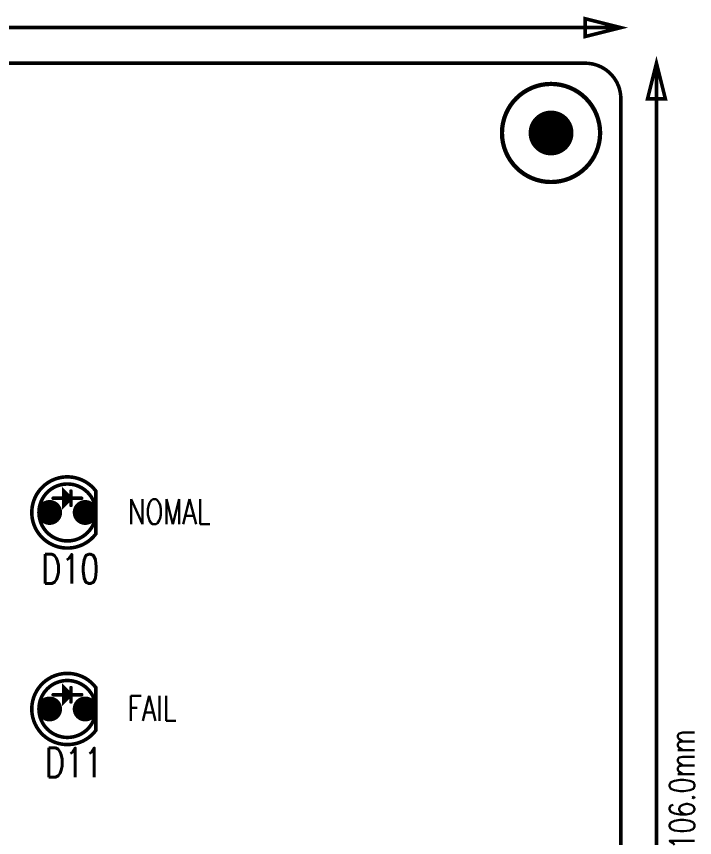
# Model space of a CAD drawing. Extents: x -1 to 307, y -1 to 111.
# Drawn here: x 258.9 to 307.3, y 50.7 to 109.3 of the extents above; entities that cross this region are included whole.
import ezdxf

# ---------------------------------------------------------------- set-up
doc = ezdxf.new("R2010")
doc.units = 0
doc.linetypes.add('TRMIDX_2048', pattern=[2, 1, 1])
doc.linetypes.add('TRMIDX_4096', pattern=[2, 1, 1])
doc.layers.get('0').update_dxf_attribs({"linetype": 'CONTINUOUS'})
for name, color, linetype in [('BOARD_OUTLINE_00', 183, 'CONTINUOUS'), ('DIMENSION1_24', 183, 'CONTINUOUS'), ('DIMENSION3_24', 183, 'CONTINUOUS'), ('DIMENSION4_24', 183, 'CONTINUOUS'), ('DIMENSION7_24', 183, 'CONTINUOUS'), ('DRIL_PLTE_THRU_01', 106, 'CONTINUOUS'), ('DRIL_PLTE_THRU_02', 16, 'CONTINUOUS'), ('DRIL_SYMBOL', 183, 'CONTINUOUS'), ('PADS_BOT', 1, 'CONTINUOUS'), ('PADS_INNER', 112, 'CONTINUOUS'), ('PADS_TOP', 112, 'CONTINUOUS'), ('PART_NAME_01', 254, 'CONTINUOUS'), ('PART_TOP_2DLINE_00', 254, 'CONTINUOUS'), ('TEXT_24', 4, 'CONTINUOUS'), ('TEXT_26', 254, 'CONTINUOUS')]:
    doc.layers.add(name, color=color, linetype=linetype)
doc.styles.add('W0$15', font='simplex', dxfattribs={"width": 0.75})
doc.styles.add('W0$199898', font='simplex', dxfattribs={"width": 0.75})
doc.styles.add('W0$254', font='simplex', dxfattribs={"width": 0.75})

# ---------------------------------------------------------------- blocks, each defined once
blk = doc.blocks.new('BOARD_3')
at = {"layer": 'BOARD_OUTLINE_00', "const_width": 0.254}
blk.add_lwpolyline([(302.006, -127.46, -0.4142136), (299.466, -130), (2.54, -130, -0.4142136), (0, -127.46), (0, -26.5458, -0.4142136), (2.54, -24.0058), (299.466, -24.0058, -0.4142136), (302.006, -26.5458)], format="xyb", close=True, dxfattribs=at)
blk = doc.blocks.new('D_1DAEFAA_57')
at = {"layer": 'DIMENSION1_24', "linetype": 'TRMIDX_2048', "const_width": 0.254}
blk.add_lwpolyline([(0, 0), (-302.006, 0)], dxfattribs=at)
at = {"layer": 'DIMENSION3_24', "linetype": 'TRMIDX_2048', "const_width": 0.254}
blk.add_lwpolyline([(0, 0), (-2.54, -0.635), (-2.54, 0.635)], close=True, dxfattribs=at)
at = {"layer": 'DIMENSION7_24', "linetype": 'TRMIDX_2048', "const_width": 0.0254}
blk.add_lwpolyline([(0, 0), (0.001, 0)], dxfattribs=at)
blk = doc.blocks.new('D_2DAEFAA_58')
at = {"layer": 'DIMENSION1_24', "linetype": 'TRMIDX_4096', "const_width": 0.254}
blk.add_lwpolyline([(0, 0), (0, 105.994)], dxfattribs=at)
at = {"layer": 'DIMENSION4_24', "linetype": 'TRMIDX_4096', "const_width": 0.254}
blk.add_lwpolyline([(0, 105.994), (0.635, 103.454), (-0.635, 103.454)], close=True, dxfattribs=at)
at = {"layer": 'DIMENSION7_24', "linetype": 'TRMIDX_4096', "const_width": 0.0254}
blk.add_lwpolyline([(0, 105.994), (0.001, 105.994)], dxfattribs=at)
at = {"layer": 'TEXT_24', "style": 'W0$254', "width": 0.75}
blk.add_text('106.0mm', height=1.778, rotation=90, dxfattribs=at).set_placement((2.718, 49.886))
blk = doc.blocks.new('PART_BODY_TOP_33')
at = {"layer": 'PART_TOP_2DLINE_00', "const_width": 0.305}
blk.add_lwpolyline([(3.5, 0, 1), (-3.5, 0, 1)], format="xyb", close=True, dxfattribs=at)
blk = doc.blocks.new('DRIL_SYMBOL_3$2')
at = {"layer": 'DRIL_SYMBOL', "const_width": 0.0508}
for points in [[(-0.254, 0), (0.254, 0)], [(0, -0.254), (0, 0.254)]]:
    blk.add_lwpolyline(points, dxfattribs=at)
blk = doc.blocks.new('DRIL_HOLE_3$2')
at = {"const_width": 1.6}
blk.add_lwpolyline([(-0.8, 0, 1), (0.8, 0, 1)], format="xyb", close=True, dxfattribs=at)
blk.add_blockref('DRIL_SYMBOL_3$2', (0, 0))
blk = doc.blocks.new('PAD_1')
at = {"const_width": 1.6}
blk.add_lwpolyline([(0, -0.8, 1), (0, 0.8, 1)], format="xyb", close=True, dxfattribs=at)
blk = doc.blocks.new('STK_TOP_73')
at = {"layer": 'DRIL_PLTE_THRU_01'}
blk.add_blockref('DRIL_HOLE_3$2', (0, 0), dxfattribs=at)
at = {"layer": 'DRIL_PLTE_THRU_02'}
blk.add_blockref('DRIL_HOLE_3$2', (0, 0), dxfattribs=at)
at = {"layer": 'PADS_BOT'}
blk.add_blockref('PAD_1', (0, 0), dxfattribs=at)
at = {"layer": 'PADS_INNER'}
blk.add_blockref('PAD_1', (0, 0), dxfattribs=at)
at = {"layer": 'PADS_TOP'}
blk.add_blockref('PAD_1', (0, 0), dxfattribs=at)
blk = doc.blocks.new('SYM_TOP_14')
for name in ['PART_BODY_TOP_33', 'STK_TOP_73']:
    blk.add_blockref(name, (0, 0))
blk = doc.blocks.new('PART_TOP_19')
blk.add_blockref('SYM_TOP_14', (0, 0))
blk = doc.blocks.new('SMOOTH_0$254')
at = {"const_width": 0.127}
blk.add_lwpolyline([(-0.0635, 0, 1), (0.0635, 0, 1)], format="xyb", close=True, dxfattribs=at)
blk = doc.blocks.new('PART_BODY_TOP_34')
at = {"layer": 'PART_TOP_2DLINE_00', "const_width": 0.254}
for points in [[(2.032, -1.524, -3.001737), (2.032, 1.524)], [(2.032, 0, 1), (-2.032, 0, 1)]]:
    blk.add_lwpolyline(points, format="xyb", close=True, dxfattribs=at)
for points in [[(-0.254, 1.524), (-0.254, 0.508), (0.254, 1.016), (-0.254, 1.524)], [(-0.254, 1.27), (-0.254, 0.762), (0, 1.016), (-0.254, 1.27)], [(0.254, 1.524), (0.254, 0.508)], [(-1.016, 1.016), (1.016, 1.016)]]:
    blk.add_lwpolyline(points, dxfattribs=at)
at = {"layer": 'PART_TOP_2DLINE_00'}
for p in [(-0.254, 1.524), (-0.254, 1.524), (-0.254, 1.27), (-0.254, 1.27), (0.254, 1.524), (2.032, 1.524), (-1.016, 1.016), (-0.254, 0.762), (-0.254, 0.508), (0, 1.016), (0.254, 1.016), (0.254, 0.508), (1.016, 1.016), (2.032, -1.524)]:
    blk.add_blockref('SMOOTH_0$254', p, dxfattribs=at)
blk = doc.blocks.new('DRIL_SYMBOL_0$9398')
at = {"layer": 'DRIL_SYMBOL', "const_width": 0.0508}
for points in [[(-0.254, 0), (0.254, 0)], [(0, -0.254), (0, 0.254)]]:
    blk.add_lwpolyline(points, dxfattribs=at)
blk = doc.blocks.new('DRIL_HOLE_0$9398')
at = {"const_width": 0.4699}
blk.add_lwpolyline([(-0.23495, 0, 1), (0.23495, 0, 1)], format="xyb", close=True, dxfattribs=at)
blk.add_blockref('DRIL_SYMBOL_0$9398', (0, 0))
blk = doc.blocks.new('PAD_2')
at = {"const_width": 0.889}
blk.add_lwpolyline([(0, -0.4445, 1), (0, 0.4445, 1)], format="xyb", close=True, dxfattribs=at)
blk = doc.blocks.new('STK_TOP_41')
at = {"layer": 'DRIL_PLTE_THRU_01'}
blk.add_blockref('DRIL_HOLE_0$9398', (0, 0), dxfattribs=at)
at = {"layer": 'DRIL_PLTE_THRU_02'}
blk.add_blockref('DRIL_HOLE_0$9398', (0, 0), dxfattribs=at)
at = {"layer": 'PADS_BOT'}
blk.add_blockref('PAD_2', (0, 0), dxfattribs=at)
at = {"layer": 'PADS_INNER'}
blk.add_blockref('PAD_2', (0, 0), dxfattribs=at)
at = {"layer": 'PADS_TOP'}
blk.add_blockref('PAD_2', (0, 0), dxfattribs=at)
blk = doc.blocks.new('SYM_TOP_15')
for name, p in [('PART_BODY_TOP_34', (0, 0)), ('STK_TOP_41', (-1.27, 0)), ('STK_TOP_41', (1.27, 0))]:
    blk.add_blockref(name, p)
blk = doc.blocks.new('PART_TOP_29')
blk.add_blockref('SYM_TOP_15', (0, 0))
at = {"layer": 'PART_NAME_01', "style": 'W0$15', "width": 0.75}
blk.add_text('D10', height=2.1, dxfattribs=at).set_placement((-1.8542, -5.08))
blk = doc.blocks.new('PART_TOP_30')
blk.add_blockref('SYM_TOP_15', (0, 0))
at = {"layer": 'PART_NAME_01', "style": 'W0$15', "width": 0.75}
blk.add_text('D11', height=2.1, dxfattribs=at).set_placement((-1.6002, -4.8768))

msp = doc.modelspace()

# ---------------------------------------------------------------- block references
for name, p in [('D_1DAEFAA_57', (302.006, 108.5342)), ('BOARD_3', (0, 130)), ('D_2DAEFAA_58', (304.546, 0)), ('PART_TOP_19', (297.0276, 101.0158)), ('PART_TOP_29', (262.5344, 73.9394)), ('PART_TOP_30', (262.5344, 59.9186))]:
    msp.add_blockref(name, p)

# ---------------------------------------------------------------- texts
at = {"layer": 'TEXT_26', "style": 'W0$199898', "width": 0.75}
for s, p in [('NOMAL', (266.8524, 73.1012)), ('FAIL', (266.827, 59.0804))]:
    msp.add_text(s, height=1.778, dxfattribs=at).set_placement(p)

doc.saveas('drawing.dxf')
